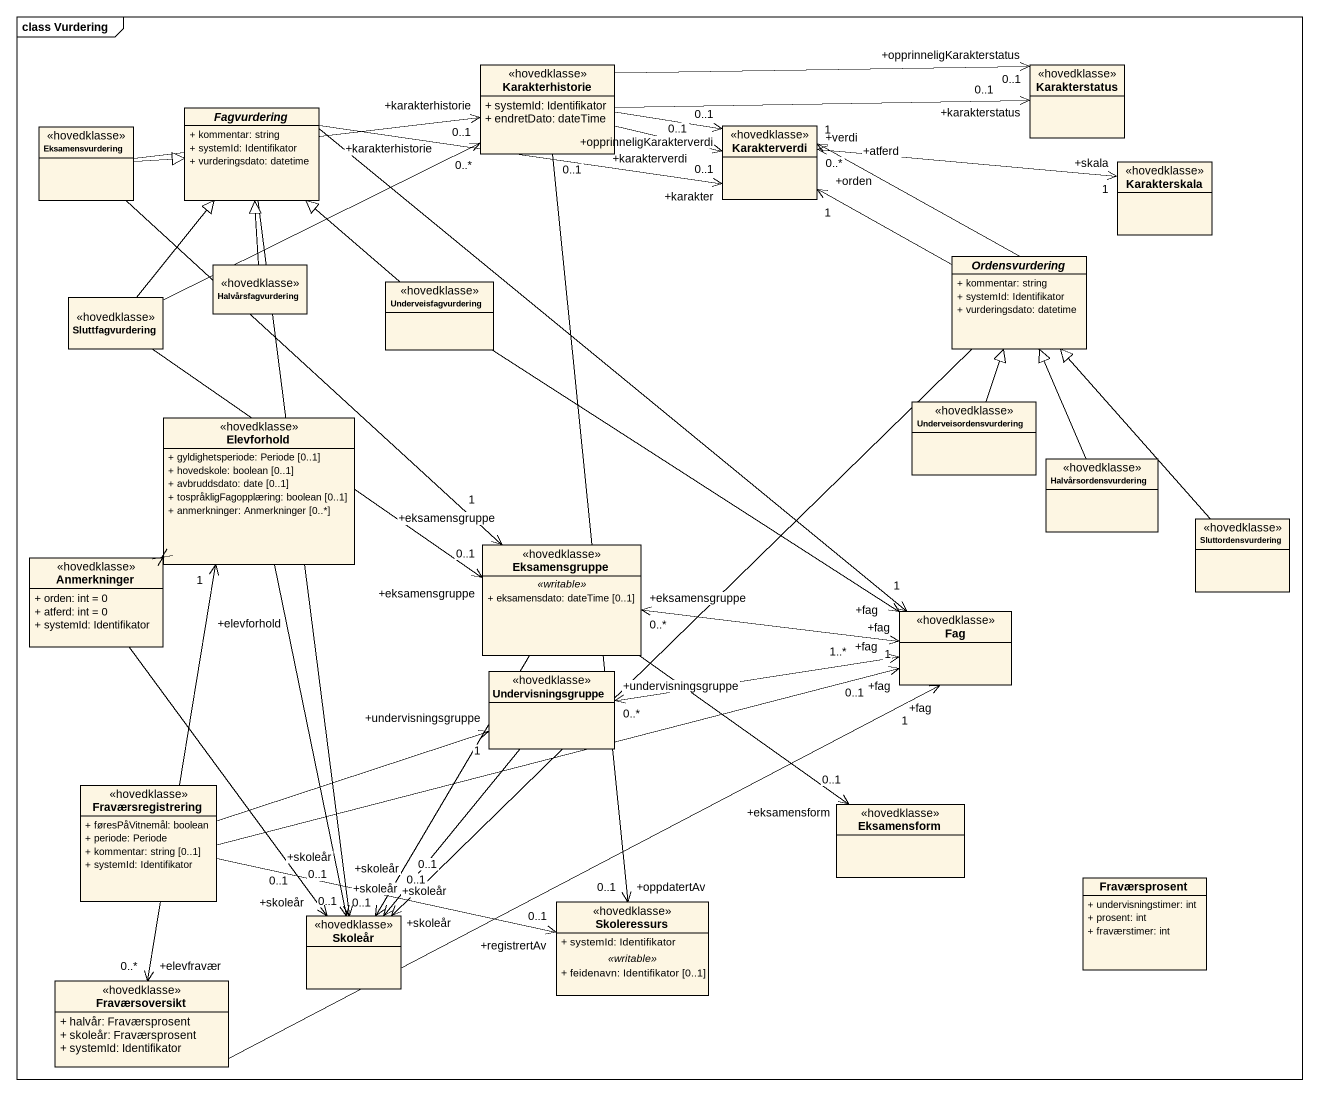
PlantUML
@startuml
mainframe class Vurdering
hide circle
hide empty members
skinparam classAttributeIconSize 0
class Karakterhistorie <<hovedklasse>> {
  + systemId: Identifikator
  + endretDato: dateTime
}
class Karakterstatus <<hovedklasse>>
abstract class Fagvurdering {
  + kommentar: string
  + systemId: Identifikator
  + vurderingsdato: datetime
}
class Eksamensvurdering <<hovedklasse>>
class Karakterverdi <<hovedklasse>>
class Karakterskala <<hovedklasse>>
abstract class Ordensvurdering {
  + kommentar: string
  + systemId: Identifikator
  + vurderingsdato: datetime
}
class Sluttfagvurdering <<hovedklasse>>
class Halvårsfagvurdering <<hovedklasse>>
class Underveisfagvurdering <<hovedklasse>>
class Underveisordensvurdering <<hovedklasse>>
class Elevforhold <<hovedklasse>> {
  + gyldighetsperiode: Periode [0..1]
  + hovedskole: boolean [0..1]
  + avbruddsdato: date [0..1]
  + tospråkligFagopplæring: boolean [0..1]
  + anmerkninger: Anmerkninger [0..*]
}
class Halvårsordensvurdering <<hovedklasse>>
class Eksamensgruppe <<hovedklasse>> {
  .. <<writable>> ..
  + eksamensdato: dateTime [0..1]
}
class Sluttordensvurdering <<hovedklasse>>
class Anmerkninger <<hovedklasse>> {
  + orden: int = 0
  + atferd: int = 0
  + systemId: Identifikator
}
class Fag <<hovedklasse>>
class Undervisningsgruppe <<hovedklasse>>
class Fraværsregistrering <<hovedklasse>> {
  + føresPåVitnemål: boolean
  + periode: Periode
  + kommentar: string [0..1]
  + systemId: Identifikator
}
class Eksamensform <<hovedklasse>>
class Skoleår <<hovedklasse>>
class Skoleressurs <<hovedklasse>> {
  + systemId: Identifikator
  .. <<writable>> ..
  + feidenavn: Identifikator [0..1]
}
class Fraværsprosent {
  + undervisningstimer: int
  + prosent: int
  + fraværstimer: int
}
class Fraværsoversikt <<hovedklasse>> {
  + halvår: Fraværsprosent
  + skoleår: Fraværsprosent
  + systemId: Identifikator
}
Karakterhistorie -right-> "+opprinneligKarakterstatus\n0..1" Karakterstatus
Karakterhistorie -right-> "+karakterstatus\n0..1" Karakterstatus
Karakterhistorie -right-> "+opprinneligKarakterverdi\n0..1" Karakterverdi
Karakterhistorie -right-> "+karakterverdi\n0..1" Karakterverdi
Karakterhistorie "0..1" --> "+oppdatertAv\n0..1" Skoleressurs
Fagvurdering -right-> "+karakter\n0..1" Karakterverdi
Fagvurdering --> "+fag\n1" Fag
Fagvurdering --> "+skoleår\n0..1" Skoleår
Eksamensvurdering -right-> "+karakterhistorie\n0..1" Karakterhistorie
Eksamensvurdering -right-|> Fagvurdering
Eksamensvurdering --> "+eksamensgruppe\n1" Eksamensgruppe
Karakterverdi "+verdi\n0..*" <-right-> "+skala\n1" Karakterskala
Ordensvurdering -left-> "+orden\n1" Karakterverdi
Ordensvurdering -left-> "+atferd\n1" Karakterverdi
Ordensvurdering --> "+skoleår\n0..1" Skoleår
Sluttfagvurdering -right-> "+karakterhistorie\n0..*" Karakterhistorie
Sluttfagvurdering -up-|> Fagvurdering
Sluttfagvurdering --> "+eksamensgruppe\n0..1" Eksamensgruppe
Halvårsfagvurdering -up-|> Fagvurdering
Underveisfagvurdering -up-|> Fagvurdering
Underveisfagvurdering --> Fag
Underveisordensvurdering -up-|> Ordensvurdering
Elevforhold --> "+skoleår\n0..1" Skoleår
Halvårsordensvurdering -up-|> Ordensvurdering
Eksamensgruppe "+eksamensgruppe\n0..*" <-right-> "+fag\n1" Fag
Eksamensgruppe --> "+eksamensform\n0..1" Eksamensform
Eksamensgruppe --> "+skoleår\n0..1" Skoleår
Sluttordensvurdering -up-|> Ordensvurdering
Anmerkninger <-up-> Elevforhold
Anmerkninger --> "+skoleår\n0..1" Skoleår
Undervisningsgruppe "+undervisningsgruppe\n0..*" <-right-> "+fag\n1..*" Fag
Undervisningsgruppe --> "+skoleår\n0..1" Skoleår
Fraværsregistrering -right-> "+fag\n0..1" Fag
Fraværsregistrering -right-> "+undervisningsgruppe\n1" Undervisningsgruppe
Fraværsregistrering -right-> "+registrertAv\n0..1" Skoleressurs
Fraværsoversikt "+elevfravær\n0..*" <-up-> "+elevforhold\n1" Elevforhold
Fraværsoversikt -right-> "+fag\n1" Fag
@enduml
